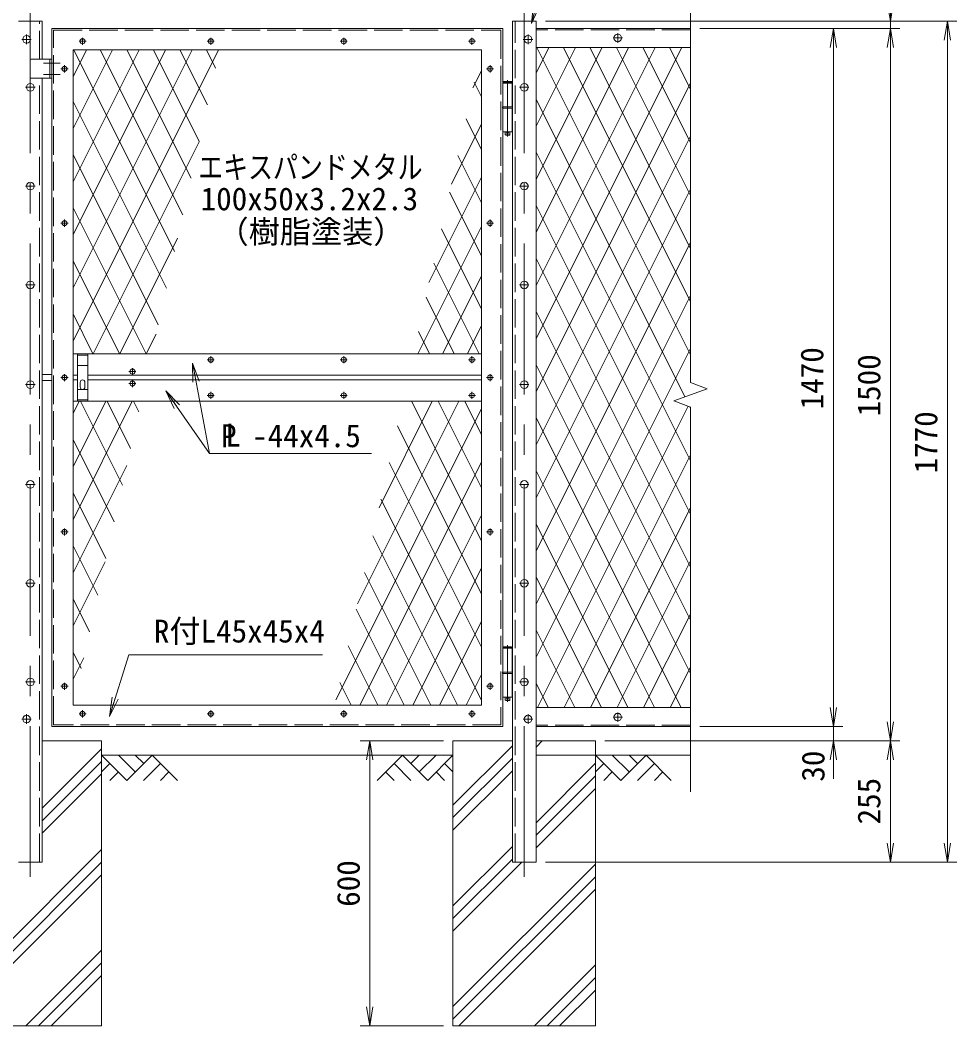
# Model space of a CAD drawing. Units: millimetres at full size. Extents: x -4200 to 4200, y -2970 to 2970.
# Drawn here: x -2648 to -676, y -1139 to 979 of the extents above; entities that cross this region are included whole.
import ezdxf
from ezdxf.enums import TextEntityAlignment as Align

# ---------------------------------------------------------------- set-up
doc = ezdxf.new("R2010")
doc.units = ezdxf.units.MM
doc.header["$LTSCALE"] = 10
doc.linetypes.add('DASHED', pattern=[7.5, 6, -1.5])
doc.linetypes.add('USER1', pattern=[50.8, 31.75, -6.35, 6.35, -6.35])
for name, color, linetype, lineweight in [('0-1_D-STR3', 3, 'Continuous', 13), ('0-2_D-BMK', 2, 'USER1', 13), ('0-3_D-STR1', 1, 'Continuous', 18), ('0-4_D-STR4', 7, 'Continuous', 18), ('0-5_D-BGD', 7, 'Continuous', 18), ('0-6_D-STR-DIM', 7, 'Continuous', 13), ('0-7_0', 7, 'Continuous', 18), ('0-8_D-DCR-HCH', 7, 'Continuous', 13), ('0-9_D-STR-TXT', 7, 'Continuous', 13), ('0-A_D-STR2', 7, 'Continuous', 13)]:
    doc.layers.add(name, color=color, linetype=linetype, lineweight=lineweight)
doc.styles.add('ＭＳ ゴシック', font='')
doc.styles.get('ＭＳ ゴシック').set_extended_font_data('MS Gothic')

# ---------------------------------------------------------------- blocks, each defined once
blk = doc.blocks.new('_Open')
at = {"layer": '0-7_0'}
blk.add_line((-10, 1.667), (0, 0), dxfattribs=at)
blk.add_lwpolyline([(-10, -1.667), (0, 0), (-10, 0)], dxfattribs=at)

msp = doc.modelspace()

# ---------------------------------------------------------------- linework, layer by layer
at = {"layer": '0-1_D-STR3'}
for p, q in [((-2626.55, 894.37), (-2626.55, 858.37)), ((-2581.55, 896.37), (-2624.55, 896.37)), ((-2581.55, 896.37), (-2581.55, 856.37)), ((-2581.55, 856.37), (-2624.55, 856.37)), ((-1631.05, 848.37), (-1630.05, 849.37)), ((-1631.05, 848.37), (-1631.05, 846.37)), ((-1631.05, 848.37), (-1612.05, 848.37)), ((-1613.05, 849.37), (-1630.05, 849.37)), ((-1613.05, 849.37), (-1612.05, 848.37)), ((-1612.05, 848.37), (-1612.05, 846.37)), ((-1611.85, 846.37), (-1631.25, 846.37)), ((-1631.25, 846.37), (-1631.25, 796.37)), ((-1611.85, 846.37), (-1611.85, 796.37)), ((-1611.05, 796.37), (-1632.05, 796.37)), ((-1632.05, 796.37), (-1632.05, 793.37)), ((-1611.05, 793.37), (-1632.05, 793.37)), ((-1631.25, 793.37), (-1631.25, 743.37)), ((-1611.85, 793.37), (-1611.85, 743.37)), ((-1611.05, 796.37), (-1611.05, 793.37)), ((-1611.85, 743.37), (-1631.25, 743.37)), ((-1626.55, 743.37), (-1626.55, 737.37)), ((-1616.55, 743.37), (-1616.55, 737.37)), ((-1625.55, 736.37), (-1626.55, 737.37)), ((-1617.55, 736.37), (-1625.55, 736.37)), ((-2527.55, 276.37), (-2527.55, 176.37)), ((-2505.55, 276.37), (-2505.55, 176.37)), ((-2601.55, 232.87), (-2581.55, 232.87)), ((-2601.55, 219.87), (-2581.55, 219.87)), ((-2521.55, 206.37), (-2521.55, 216.37)), ((-2511.55, 206.37), (-2511.55, 216.37)), ((-1611.85, -343.63), (-1631.25, -343.63)), ((-1631.25, -343.63), (-1631.25, -393.63)), ((-1631.05, -341.63), (-1630.05, -340.63)), ((-1631.05, -341.63), (-1631.05, -343.63)), ((-1631.05, -341.63), (-1612.05, -341.63)), ((-1613.05, -340.63), (-1630.05, -340.63)), ((-1613.05, -340.63), (-1612.05, -341.63)), ((-1612.05, -341.63), (-1612.05, -343.63)), ((-1611.85, -343.63), (-1611.85, -393.63)), ((-1611.05, -393.63), (-1632.05, -393.63)), ((-1632.05, -393.63), (-1632.05, -396.63)), ((-1611.05, -396.63), (-1632.05, -396.63)), ((-1631.25, -396.63), (-1631.25, -446.63)), ((-1611.85, -396.63), (-1611.85, -446.63)), ((-1611.05, -393.63), (-1611.05, -396.63)), ((-1611.85, -446.63), (-1631.25, -446.63)), ((-1626.55, -446.63), (-1626.55, -452.63)), ((-1625.55, -453.63), (-1626.55, -452.63)), ((-1617.55, -453.63), (-1625.55, -453.63)), ((-1616.55, -446.63), (-1616.55, -452.63))]:
    msp.add_line(p, q, dxfattribs=at)
at = {"layer": '0-1_D-STR3', "linetype": 'DASHED'}
for p, q in [((-2585.55, 896.37), (-2585.55, 856.37)), ((-2505.55, 273.37), (-2527.55, 273.37)), ((-2505.55, 251.37), (-2527.55, 251.37)), ((-2527.55, 201.37), (-2505.55, 201.37)), ((-2505.55, 179.37), (-2527.55, 179.37))]:
    msp.add_line(p, q, dxfattribs=at)
at = {"layer": '0-1_D-STR3'}
for points in [[(-1617.55, 736.37), (-1616.55, 737.37), (-1626.55, 737.37)], [(-1617.55, -453.63), (-1616.55, -452.63), (-1626.55, -452.63)]]:
    msp.add_lwpolyline(points, dxfattribs=at)
for centre, radius in [((-2634.55, 938.37), 8), ((-2516.55, 934.37), 5.25), ((-2246.55, 934.37), 5.25), ((-1966.55, 934.37), 5.25), ((-1696.55, 934.37), 5.25), ((-1578.55, 938.37), 8), ((-1389.55, 941.37), 8), ((-2554.55, 876.37), 5.25), ((-1658.55, 876.37), 5.25), ((-2626.55, 837.37), 8), ((-1586.55, 837.37), 8), ((-1621.55, 741.37), 2), ((-2626.55, 629.37), 8), ((-1586.55, 629.37), 8), ((-2554.55, 551.37), 5.25), ((-1658.55, 551.37), 5.25), ((-2626.55, 421.37), 8), ((-1586.55, 421.37), 8), ((-2246.55, 263.87), 5.25), ((-1966.55, 263.87), 5.25), ((-1696.55, 263.87), 5.25), ((-2411.55, 238.87), 5.25), ((-2626.55, 211.37), 8), ((-2554.55, 226.37), 5.25), ((-2411.55, 213.87), 5.25), ((-1658.55, 226.37), 5.25), ((-1586.55, 211.37), 8), ((-2246.55, 188.87), 5.25), ((-1966.55, 188.87), 5.25), ((-1696.55, 188.87), 5.25), ((-2626.55, 1.37), 8), ((-1586.55, 1.37), 8), ((-2554.55, -98.63), 5.25), ((-1658.55, -98.63), 5.25), ((-2626.55, -206.63), 8), ((-1586.55, -206.63), 8), ((-2626.55, -414.63), 8), ((-2554.55, -423.63), 5.25), ((-1658.55, -423.63), 5.25), ((-1586.55, -414.63), 8), ((-1621.55, -448.63), 2), ((-2634.55, -492.63), 8), ((-2516.55, -481.63), 5.25), ((-2246.55, -481.63), 5.25), ((-1966.55, -481.63), 5.25), ((-1696.55, -481.63), 5.25), ((-1578.55, -492.63), 8), ((-1389.55, -488.63), 8)]:
    msp.add_circle(centre, radius, dxfattribs=at)
for centre, radius, start, end in [((-2624.55, 894.37), 2, 90, 180), ((-2624.55, 858.37), 2, 180, 270), ((-2516.55, 216.37), 5, 0.00035, 180.00001), ((-2516.55, 206.37), 5, 180.00002, 0.00001)]:
    msp.add_arc(centre, radius, start, end, dxfattribs=at)
at = {"layer": '0-2_D-BMK'}
for p, q in [((-2626.55, 1016.37), (-2626.55, -833.63)), ((-1586.55, 1016.37), (-1586.55, -833.63)), ((-2644.55, 938.37), (-2624.55, 938.37)), ((-2634.55, 948.37), (-2634.55, 928.37)), ((-2509.11, 934.37), (-2523.99, 934.37)), ((-2516.55, 941.81), (-2516.55, 926.93)), ((-2239.11, 934.37), (-2253.99, 934.37)), ((-2246.55, 941.81), (-2246.55, 926.93)), ((-1959.11, 934.37), (-1973.99, 934.37)), ((-1966.55, 941.81), (-1966.55, 926.93)), ((-1689.11, 934.37), (-1703.99, 934.37)), ((-1696.55, 941.81), (-1696.55, 926.93)), ((-1568.55, 938.37), (-1588.55, 938.37)), ((-1578.55, 948.37), (-1578.55, 928.37)), ((-1379.55, 941.37), (-1399.55, 941.37)), ((-1389.55, 951.37), (-1389.55, 931.37)), ((-2599.15, 888.37), (-2563.95, 888.37)), ((-2547.11, 876.37), (-2561.99, 876.37)), ((-2554.55, 883.81), (-2554.55, 868.93)), ((-1651.11, 876.37), (-1665.99, 876.37)), ((-1658.55, 883.81), (-1658.55, 868.93)), ((-2599.15, 864.37), (-2563.95, 864.37)), ((-1621.55, 852.77), (-1621.55, 733.61)), ((-2636.55, 837.37), (-2616.55, 837.37)), ((-1576.55, 837.37), (-1596.55, 837.37)), ((-2636.55, 629.37), (-2616.55, 629.37)), ((-1576.55, 629.37), (-1596.55, 629.37)), ((-2547.11, 551.37), (-2561.99, 551.37)), ((-2554.55, 558.81), (-2554.55, 543.93)), ((-1651.11, 551.37), (-1665.99, 551.37)), ((-1658.55, 558.81), (-1658.55, 543.93)), ((-2636.55, 421.37), (-2616.55, 421.37)), ((-1576.55, 421.37), (-1596.55, 421.37)), ((-2239.11, 263.87), (-2253.99, 263.87)), ((-2246.55, 271.31), (-2246.55, 256.43)), ((-1959.11, 263.87), (-1973.99, 263.87)), ((-1966.55, 271.31), (-1966.55, 256.43)), ((-1689.11, 263.87), (-1703.99, 263.87)), ((-1696.55, 271.31), (-1696.55, 256.43)), ((-2554.55, 233.81), (-2554.55, 218.93)), ((-2404.11, 238.87), (-2418.99, 238.87)), ((-2411.55, 246.31), (-2411.55, 231.43)), ((-1658.55, 233.81), (-1658.55, 218.93)), ((-2547.11, 226.37), (-2561.99, 226.37)), ((-2404.11, 213.87), (-2418.99, 213.87)), ((-2411.55, 221.31), (-2411.55, 206.43)), ((-1651.11, 226.37), (-1665.99, 226.37)), ((-2636.55, 211.37), (-2616.55, 211.37)), ((-2246.55, 196.31), (-2246.55, 181.43)), ((-1966.55, 196.31), (-1966.55, 181.43)), ((-1696.55, 196.31), (-1696.55, 181.43)), ((-1576.55, 211.37), (-1596.55, 211.37)), ((-2239.11, 188.87), (-2253.99, 188.87)), ((-1959.11, 188.87), (-1973.99, 188.87)), ((-1689.11, 188.87), (-1703.99, 188.87)), ((-2636.55, 1.37), (-2616.55, 1.37)), ((-1576.55, 1.37), (-1596.55, 1.37)), ((-2547.11, -98.63), (-2561.99, -98.63)), ((-2554.55, -91.19), (-2554.55, -106.07)), ((-1651.11, -98.63), (-1665.99, -98.63)), ((-1658.55, -91.19), (-1658.55, -106.07)), ((-2636.55, -206.63), (-2616.55, -206.63)), ((-1576.55, -206.63), (-1596.55, -206.63)), ((-1621.55, -337.23), (-1621.55, -456.39)), ((-2636.55, -414.63), (-2616.55, -414.63)), ((-2554.55, -416.19), (-2554.55, -431.07)), ((-1658.55, -416.19), (-1658.55, -431.07)), ((-1576.55, -414.63), (-1596.55, -414.63)), ((-2547.11, -423.63), (-2561.99, -423.63)), ((-1651.11, -423.63), (-1665.99, -423.63)), ((-2634.55, -482.63), (-2634.55, -502.63)), ((-2509.11, -481.63), (-2523.99, -481.63)), ((-2516.55, -474.19), (-2516.55, -489.07)), ((-2239.11, -481.63), (-2253.99, -481.63)), ((-2246.55, -474.19), (-2246.55, -489.07)), ((-1959.11, -481.63), (-1973.99, -481.63)), ((-1966.55, -474.19), (-1966.55, -489.07)), ((-1689.11, -481.63), (-1703.99, -481.63)), ((-1696.55, -474.19), (-1696.55, -489.07)), ((-1578.55, -482.63), (-1578.55, -502.63)), ((-1389.55, -498.63), (-1389.55, -478.63)), ((-2644.55, -492.63), (-2624.55, -492.63)), ((-1568.55, -492.63), (-1588.55, -492.63)), ((-1379.55, -488.63), (-1399.55, -488.63))]:
    msp.add_line(p, q, dxfattribs=at)
at = {"layer": '0-3_D-STR1'}
for p, q in [((-2601.55, 976.37), (-2651.55, 976.37)), ((-2601.55, 896.37), (-2601.55, 976.37)), ((-1236.55, 961.37), (-1561.55, 961.37)), ((-2536.55, 916.37), (-1676.55, 916.37)), ((-2536.55, -463.63), (-2536.55, 916.37)), ((-1676.55, 916.37), (-1676.55, -463.63)), ((-1561.55, 921.37), (-1236.55, 921.37)), ((-2601.55, -793.63), (-2601.55, 856.37)), ((-1676.55, 276.37), (-2536.55, 276.37)), ((-2527.54, 231.37), (-2536.55, 231.37)), ((-2527.54, 221.37), (-2536.55, 221.37)), ((-1676.55, 231.37), (-2505.54, 231.37)), ((-1676.55, 221.37), (-2505.54, 221.37)), ((-1676.55, 176.37), (-2536.55, 176.37)), ((-1676.55, -463.63), (-2536.55, -463.63)), ((-2536.55, -463.63), (-1676.55, -463.63)), ((-1561.55, -468.63), (-1236.55, -468.63)), ((-1236.55, -508.63), (-1561.55, -508.63)), ((-2651.55, -793.63), (-2601.55, -793.63))]:
    msp.add_line(p, q, dxfattribs=at)
at = {"layer": '0-3_D-STR1', "linetype": 'DASHED'}
for p, q in [((-2607.55, 896.37), (-2607.55, 976.37)), ((-1605.55, -793.63), (-1605.55, 976.37)), ((-2577.55, -504.63), (-2577.55, 957.37)), ((-1236.55, 958.37), (-1561.55, 958.37)), ((-2607.55, -793.63), (-2607.55, 856.37)), ((-1635.55, -504.63), (-2577.55, -504.63)), ((-1236.55, -505.63), (-1561.55, -505.63))]:
    msp.add_line(p, q, dxfattribs=at)
at = {"layer": '0-3_D-STR1'}
for points in [[(-1561.55, -793.63), (-1611.55, -793.63), (-1611.55, 976.37), (-1561.55, 976.37)], [(-1631.55, 961.37), (-1631.55, -508.63), (-2581.55, -508.63), (-2581.55, 961.37)]]:
    msp.add_lwpolyline(points, close=True, dxfattribs=at)
at = {"layer": '0-3_D-STR1', "linetype": 'DASHED'}
msp.add_lwpolyline([(-2577.55, 957.37), (-1635.55, 957.37), (-1635.55, -504.63)], dxfattribs=at)
at = {"layer": '0-4_D-STR4'}
for p, q in [((-2601.55, -538.63), (-2476.55, -538.63)), ((-2476.55, -538.63), (-2476.55, -1138.63)), ((-1736.55, -538.63), (-1736.55, -1138.63)), ((-1736.55, -538.63), (-1611.55, -538.63)), ((-1561.55, -538.63), (-1436.55, -538.63)), ((-1436.55, -538.63), (-1436.55, -1138.63)), ((-2776.55, -1138.63), (-2476.55, -1138.63)), ((-1736.55, -1138.63), (-1436.55, -1138.63))]:
    msp.add_line(p, q, dxfattribs=at)
at = {"layer": '0-5_D-BGD'}
for p, q in [((-2476.55, -568.63), (-1736.55, -568.63)), ((-1436.55, -568.63), (-1236.55, -568.63))]:
    msp.add_line(p, q, dxfattribs=at)
at = {"layer": '0-6_D-STR-DIM'}
for p, q in [((-1236.55, 1025.82), (-1236.55, 215.59)), ((-1541.55, 976.37), (-795.5, 976.37)), ((-1541.55, 976.37), (-675.5, 976.37)), ((-815.5, 961.37), (-815.5, 976.37)), ((-695.5, -793.63), (-695.5, 976.37)), ((-1216.55, 961.37), (-915.5, 961.37)), ((-1216.55, 961.37), (-795.5, 961.37)), ((-1216.55, 961.37), (-795.5, 961.37)), ((-935.5, 961.37), (-935.5, -508.63)), ((-815.5, 961.37), (-815.5, -538.63)), ((-815.5, 921.37), (-815.5, 881.37)), ((-1201.31, 202.77), (-1236.55, 215.59)), ((-1271.78, 177.12), (-1201.31, 202.77)), ((-1236.55, 164.29), (-1271.78, 177.12)), ((-1236.55, 164.29), (-1236.55, -645.94)), ((-935.5, -468.63), (-935.5, -428.63)), ((-1216.55, -508.63), (-915.5, -508.63)), ((-1216.55, -508.63), (-915.5, -508.63)), ((-935.5, -508.63), (-935.5, -538.63)), ((-1756.55, -538.63), (-1931.76, -538.63)), ((-1911.76, -538.63), (-1911.76, -1138.63)), ((-1416.55, -538.63), (-795.5, -538.63)), ((-1416.55, -538.63), (-915.5, -538.63)), ((-1416.55, -538.63), (-795.5, -538.63)), ((-815.5, -538.63), (-815.5, -793.63)), ((-935.5, -578.63), (-935.5, -618.63)), ((-1541.55, -793.63), (-795.5, -793.63)), ((-1541.55, -793.63), (-675.5, -793.63)), ((-1756.55, -1138.63), (-1931.76, -1138.63))]:
    msp.add_line(p, q, dxfattribs=at)
at = {"layer": '0-8_D-DCR-HCH'}
for p, q in [((-1736.55, -673.71), (-1611.55, -548.71)), ((-1561.55, -551.74), (-1548.44, -538.63)), ((-2601.55, -680.18), (-2476.55, -555.18)), ((-2423.33, -621.84), (-2476.55, -568.63)), ((-2405.6, -604.11), (-2441.07, -568.63)), ((-2370.12, -568.63), (-2423.33, -621.84)), ((-2387.77, -586.46), (-2405.6, -568.63)), ((-2370.12, -568.63), (-2316.91, -621.84)), ((-1842.97, -568.63), (-1896.18, -621.84)), ((-1842.97, -568.63), (-1789.76, -621.84)), ((-1825.23, -586.37), (-1807.5, -568.63)), ((-1807.5, -604.11), (-1772.02, -568.63)), ((-1789.76, -621.84), (-1736.55, -568.63)), ((-1383.33, -621.84), (-1436.55, -568.63)), ((-1365.6, -604.11), (-1401.07, -568.63)), ((-1330.12, -568.63), (-1383.33, -621.84)), ((-1347.77, -586.46), (-1365.6, -568.63)), ((-1330.12, -568.63), (-1276.91, -621.84)), ((-2601.55, -706.69), (-2476.55, -581.69)), ((-2458.81, -586.37), (-2476.55, -604.03)), ((-2352.38, -586.37), (-2388.02, -621.84)), ((-1860.71, -586.37), (-1825.07, -621.84)), ((-1754.28, -586.37), (-1736.55, -604.03)), ((-1736.55, -700.22), (-1611.55, -575.22)), ((-1561.55, -710.84), (-1436.55, -585.84)), ((-1418.81, -586.37), (-1436.55, -604.03)), ((-1312.38, -586.37), (-1348.02, -621.84)), ((-2601.55, -733.21), (-2476.55, -608.21)), ((-2441.07, -604.11), (-2458.89, -621.84)), ((-2334.65, -604.11), (-2352.47, -621.84)), ((-1878.44, -604.11), (-1860.63, -621.84)), ((-1772.02, -604.11), (-1754.2, -621.84)), ((-1736.55, -726.74), (-1611.55, -601.74)), ((-1561.55, -737.35), (-1436.55, -612.35)), ((-1401.07, -604.11), (-1418.89, -621.84)), ((-1294.65, -604.11), (-1312.47, -621.84)), ((-1561.55, -763.87), (-1436.55, -638.87)), ((-1736.55, -885.84), (-1611.55, -760.84)), ((-2776.55, -1067.31), (-2476.55, -767.31)), ((-2776.55, -1093.83), (-2476.55, -793.83)), ((-1736.55, -912.35), (-1611.55, -787.35)), ((-1736.55, -938.87), (-1591.31, -793.63)), ((-1736.55, -1097.97), (-1436.55, -797.97)), ((-2776.55, -1120.34), (-2476.55, -820.34)), ((-1736.55, -1124.49), (-1436.55, -824.49)), ((-1724.18, -1138.63), (-1436.55, -851)), ((-2635.74, -1138.63), (-2476.55, -979.44)), ((-2609.22, -1138.63), (-2476.55, -1005.96)), ((-1565.08, -1138.63), (-1436.55, -1010.1)), ((-2582.7, -1138.63), (-2476.55, -1032.48)), ((-1538.56, -1138.63), (-1436.55, -1036.62)), ((-1512.04, -1138.63), (-1436.55, -1063.14))]:
    msp.add_line(p, q, dxfattribs=at)
at = {"layer": '0-9_D-STR-TXT'}
msp.add_line((-2248.96, 66.11), (-2284.59, 254.86), dxfattribs=at)
for points in [[(-1061.91, 1108.02), (-1532.88, 1108.02), (-1570.97, 973.75)], [(-1907.93, 66.11), (-2248.96, 66.11), (-2339.74, 196.4)], [(-2011.42, -357.51), (-2419.45, -357.51), (-2459.08, -485.01)]]:
    msp.add_lwpolyline(points, dxfattribs=at)
at = {"layer": '0-A_D-STR2'}
for p, q in [((-2508.01, 916.37), (-2536.55, 859.31)), ((-2453.61, 916.37), (-2536.55, 750.5)), ((-2397.71, 916.37), (-2536.55, 638.7)), ((-2341.81, 916.37), (-2536.55, 526.89)), ((-2285.91, 916.37), (-2536.55, 415.09)), ((-2230.01, 916.37), (-2536.55, 303.29)), ((-2322.73, 491.65), (-2535.09, 916.37)), ((-2305.44, 568.88), (-2479.19, 916.37)), ((-2288.16, 646.12), (-2423.29, 916.37)), ((-2270.87, 723.35), (-2367.38, 916.37)), ((-2253.59, 800.58), (-2311.48, 916.37)), ((-2236.3, 877.81), (-2255.58, 916.37)), ((-1534.51, 921.37), (-1561.55, 867.31)), ((-1478.61, 921.37), (-1561.55, 755.5)), ((-1422.71, 921.37), (-1561.55, 643.7)), ((-1366.81, 921.37), (-1561.55, 531.89)), ((-1310.91, 921.37), (-1561.55, 420.09)), ((-1255.01, 921.37), (-1561.55, 308.29)), ((-1236.55, 274.29), (-1560.09, 921.37)), ((-1236.55, 386.09), (-1504.19, 921.37)), ((-1236.55, 497.89), (-1448.29, 921.37)), ((-1236.55, 609.69), (-1392.38, 921.37)), ((-1236.55, 721.5), (-1336.48, 921.37)), ((-1236.55, 833.3), (-1280.58, 921.37)), ((-1676.55, 872.11), (-1694.48, 836.24)), ((-1676.55, 817.67), (-1691.81, 848.19)), ((-1236.55, 846.48), (-1561.55, 196.48)), ((-2340.02, 414.42), (-2536.55, 807.48)), ((-1248.16, 185.71), (-1561.55, 812.48)), ((-1676.55, 705.87), (-1709.09, 770.96)), ((-1676.55, 760.31), (-1739.79, 633.83)), ((-2271.08, 722.41), (-2494.1, 276.37)), ((-1236.55, 734.68), (-1561.55, 84.68)), ((-1236.55, 50.68), (-1561.55, 700.68)), ((-2357.3, 337.19), (-2536.55, 695.68)), ((-1676.55, 594.07), (-1726.38, 693.73)), ((-1676.55, 648.5), (-1787.61, 426.37)), ((-1676.55, 482.27), (-1743.66, 616.5)), ((-1236.55, 622.88), (-1561.55, -27.12)), ((-2382.79, 276.37), (-2536.55, 583.87)), ((-1236.55, -61.12), (-1561.55, 588.87)), ((-1676.55, 544.27), (-1810.5, 276.37)), ((-1676.55, 370.46), (-1760.95, 539.27)), ((-2316.39, 520), (-2438.2, 276.37)), ((-1236.55, 511.07), (-1561.55, -138.93)), ((-2438.69, 276.37), (-2536.55, 472.07)), ((-1681.61, 276.37), (-1777.06, 467.27)), ((-1236.55, -172.92), (-1561.55, 477.07)), ((-1676.55, 440.04), (-1758.38, 276.37)), ((-1733.73, 276.37), (-1793.18, 395.27)), ((-1236.55, 399.27), (-1561.55, -250.73)), ((-2494.6, 276.37), (-2536.55, 360.27)), ((-1236.55, -284.73), (-1561.55, 365.27)), ((-1785.84, 276.37), (-1809.29, 323.27)), ((-1676.55, 335.81), (-1706.27, 276.37)), ((-2361.69, 317.59), (-2382.3, 276.37)), ((-1236.55, 287.47), (-1561.55, -362.53)), ((-1236.55, -396.53), (-1561.55, 253.46)), ((-2411.81, 176.37), (-2536.55, -73.11)), ((-2467.71, 176.37), (-2536.55, 38.7)), ((-2523.61, 176.37), (-2536.55, 150.5)), ((-2432.78, -0.04), (-2520.99, 176.37)), ((-2415.5, 77.19), (-2465.09, 176.37)), ((-2398.21, 154.42), (-2409.19, 176.37)), ((-1724.42, 176.37), (-1937.61, -250.02)), ((-1780.32, 176.37), (-1892.31, -47.61)), ((-1676.55, -117.73), (-1823.6, 176.37)), ((-1676.55, -5.93), (-1767.7, 176.37)), ((-1676.55, 105.87), (-1711.79, 176.37)), ((-1676.55, 160.31), (-1982.92, -452.43)), ((-1241.36, 166.04), (-1558.69, -468.63)), ((-1236.55, 162.48), (-1237.65, 164.69)), ((-1256.4, -468.63), (-1561.55, 141.66)), ((-1676.55, -229.54), (-1853.72, 124.8)), ((-2450.07, -77.27), (-2536.55, 95.68)), ((-1236.55, 63.86), (-1502.79, -468.63)), ((-1676.55, 48.5), (-1932.61, -463.63)), ((-1676.55, -341.34), (-1871, 47.57)), ((-2423.6, 40.98), (-2536.55, -184.91)), ((-1312.3, -468.63), (-1561.55, 29.86)), ((-2467.36, -154.51), (-2536.55, -16.13)), ((-1676.55, -453.14), (-1888.29, -29.66)), ((-1676.55, -63.3), (-1876.71, -463.63)), ((-1236.55, -47.94), (-1446.89, -468.63)), ((-1368.2, -468.63), (-1561.55, -81.94)), ((-1727.2, -463.63), (-1905.57, -106.89)), ((-2484.64, -231.74), (-2536.55, -127.93)), ((-2468.91, -161.43), (-2536.55, -296.71)), ((-1236.55, -159.74), (-1390.99, -468.63)), ((-1783.11, -463.63), (-1922.86, -184.12)), ((-1676.55, -175.11), (-1820.81, -463.63)), ((-1424.1, -468.63), (-1561.55, -193.75)), ((-2501.93, -308.97), (-2536.55, -239.73)), ((-1839.01, -463.63), (-1940.15, -261.35)), ((-1236.55, -271.55), (-1335.09, -468.63)), ((-1676.55, -286.91), (-1764.91, -463.63)), ((-1480, -468.63), (-1561.55, -305.55)), ((-1894.91, -463.63), (-1957.43, -338.58)), ((-2519.21, -386.2), (-2536.55, -351.54)), ((-2514.21, -363.85), (-2536.55, -408.52)), ((-1676.55, -398.71), (-1709.01, -463.63)), ((-1236.55, -383.35), (-1279.19, -468.63)), ((-1950.81, -463.63), (-1974.72, -415.82)), ((-1535.91, -468.63), (-1561.54, -417.35)), ((-1236.55, -568.63), (-1561.55, -568.63))]:
    msp.add_line(p, q, dxfattribs=at)

# ---------------------------------------------------------------- block references
at = {"layer": '0-6_D-STR-DIM', "xscale": 4, "yscale": 4}
for p, rotation in [((-815.5, 976.37), 270), ((-695.5, 976.37), 90), ((-935.5, 961.37), 90), ((-815.5, 961.37), 90), ((-815.5, 961.37), 90), ((-935.5, -508.63), 270), ((-935.5, -508.63), 270), ((-815.5, -538.63), 270), ((-1911.76, -538.63), 90), ((-935.5, -538.63), 90), ((-815.5, -538.63), 90), ((-815.5, -793.63), 270), ((-695.5, -793.63), 270), ((-1911.76, -1138.63), 270)]:
    msp.add_blockref('_Open', p, dxfattribs=dict(at, rotation=rotation))
at = {"layer": '0-9_D-STR-TXT', "xscale": 4, "yscale": 4}
for p, rotation in [((-1571.51, 971.82), 254.16392), ((-2284.96, 256.83), 100.69123), ((-2340.89, 198.04), 124.86903), ((-2459.67, -486.92), 252.73639)]:
    msp.add_blockref('_Open', p, dxfattribs=dict(at, rotation=rotation))

# ---------------------------------------------------------------- texts
at = {"layer": '0-6_D-STR-DIM', "style": 'ＭＳ ゴシック'}
for s, p in [('1470', (-942.25, 159.45)), ('1500', (-822.25, 144.45)), ('1770', (-702.25, 24.45)), ('30', (-939.85, -624.53)), ('255', (-822.25, -714.5)), ('600', (-1918.51, -887.9))]:
    msp.add_text(s, height=48.09, rotation=90, dxfattribs=at).set_placement(p, align=Align.BOTTOM_LEFT)
at = {"layer": '0-9_D-STR-TXT', "style": 'ＭＳ ゴシック', "width": 0.8}
msp.add_text('エキスパンドメタル', height=48.09, dxfattribs=at).set_placement((-2272.94, 630.63), align=Align.BOTTOM_LEFT)
at = {"layer": '0-9_D-STR-TXT', "style": 'ＭＳ ゴシック'}
for s, p in [('100x50x3.2x2.3', (-2267.94, 564.13)), ('（樹脂塗装）', (-2232.38, 494.93)), ('P -44x4.5', (-2224.98, 65.27)), ('L', (-2216.05, 66.5)), ('R付L45x45x4', (-2366.5, -345.93))]:
    msp.add_text(s, height=48.09, dxfattribs=at).set_placement(p, align=Align.BOTTOM_LEFT)

doc.saveas('drawing.dxf')
